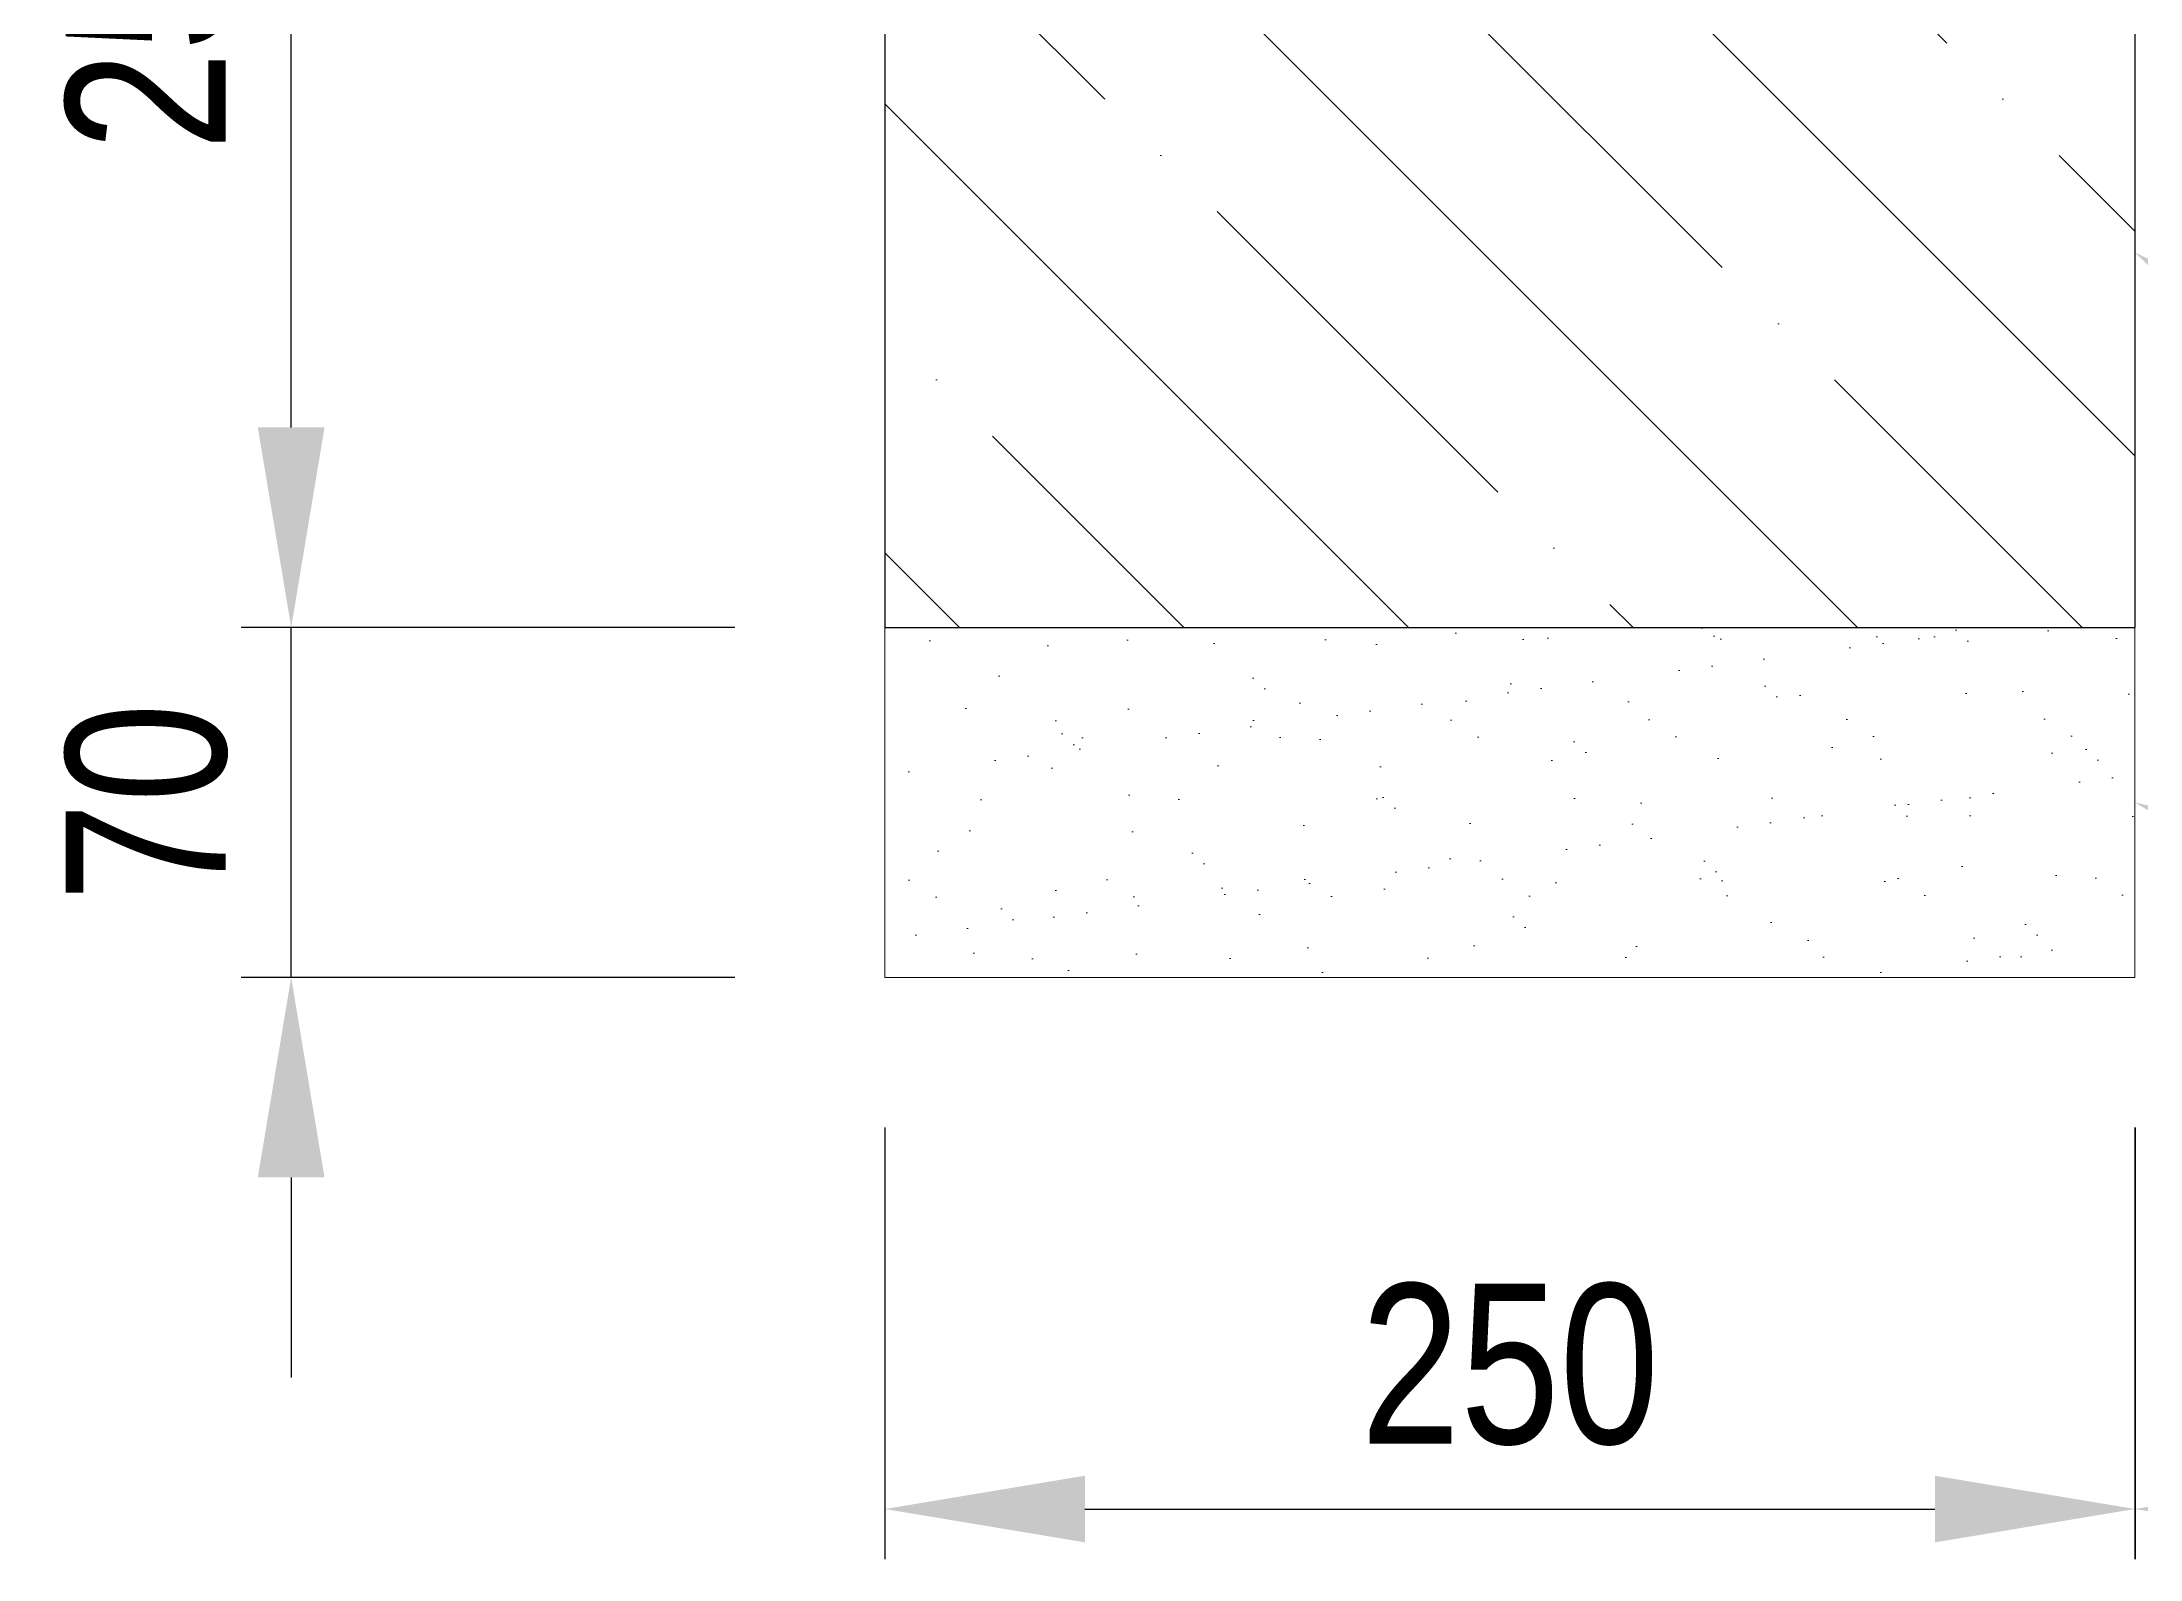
# Model space of a CAD drawing. Header units: millimetres. Extents: x 11004 to 17333, y 3085 to 7285.
# Drawn here: x 13255.7 to 13675.3, y 5073.8 to 5377.2 of the extents above; entities that cross this region are included whole.
import ezdxf
from ezdxf import colors
from ezdxf.entities.mleader import LeaderData, LeaderLine
from ezdxf.math import Vec2, Vec3

# ---------------------------------------------------------------- set-up
doc = ezdxf.new("R2010")
doc.units = ezdxf.units.MM
doc.header["$LTSCALE"] = 0.3
doc.layers.add('SRAFY', color=251, linetype='Continuous', lineweight=13)
doc.styles.add('SEACAD_Arial', font='arial.ttf', dxfattribs={"width": 0.8})
doc.dimstyles.new('ISO-25', dxfattribs={"dimtxt": 1.6, "dimasz": 2, "dimexe": 0.5, "dimexo": 1.5, "dimtad": 1, "dimdec": 0, "dimtxsty": 'SEACAD_Arial', "dimcen": 2, "dimadec": 0, "dimazin": 0, "dimtfac": 1, "dimtdec": 0, "dimtmove": 0, "dimatfit": 3, "dimfxl": 1, "dimarcsym": 0})

# ---------------------------------------------------------------- blocks, each defined once
blk = doc.blocks.new('*D139')
at = {"color": 0, "lineweight": -2, "transparency": 16777216}
for p, q in [((13424.26, 5160.12), (13424.26, 5073.82)), ((13674.26, 5160.12), (13674.26, 5073.82)), ((13464.26, 5083.82), (13634.26, 5083.82))]:
    blk.add_line(p, q, dxfattribs=at)
at = {"color": 0, "transparency": 16777216}
for points in [[(13464.26, 5090.48), (13464.26, 5077.15), (13424.26, 5083.82)], [(13634.26, 5090.48), (13634.26, 5077.15), (13674.26, 5083.82)]]:
    blk.add_solid(points, dxfattribs=at)
at = {"layer": 'Defpoints', "color": 0, "transparency": 16777216}
for p in [(13424.26, 5190.12), (13674.26, 5190.12), (13674.26, 5083.82)]:
    blk.add_point(p, dxfattribs=at)
at = {"color": 0, "transparency": 16777216, "insert": (13549.26, 5112.65), "char_height": 32, "attachment_point": 5, "style": 'SEACAD_Arial'}
blk.add_mtext('250', dxfattribs=at)
blk = doc.blocks.new('*D141')
at = {"color": 0, "lineweight": -2, "transparency": 16777216}
for p, q in [((13974.27, 5210.1), (13974.27, 5073.82)), ((13674.25, 5160.12), (13674.25, 5073.82)), ((13714.25, 5083.82), (13934.27, 5083.82))]:
    blk.add_line(p, q, dxfattribs=at)
at = {"color": 0, "transparency": 16777216}
for points in [[(13714.25, 5090.48), (13714.25, 5077.15), (13674.25, 5083.82)], [(13934.27, 5090.48), (13934.27, 5077.15), (13974.27, 5083.82)]]:
    blk.add_solid(points, dxfattribs=at)
at = {"layer": 'Defpoints', "color": 0, "transparency": 16777216}
for p in [(13974.27, 5240.1), (13674.25, 5190.12), (13974.27, 5083.82)]:
    blk.add_point(p, dxfattribs=at)
at = {"color": 0, "transparency": 16777216, "insert": (13824.26, 5112.67), "char_height": 32, "attachment_point": 5, "style": 'SEACAD_Arial'}
blk.add_mtext('300', dxfattribs=at)
blk = doc.blocks.new('*D173')
at = {"color": 0, "lineweight": -2, "transparency": 16777216}
for p, q in [((13394.26, 5510.45), (13295.53, 5510.45)), ((13305.53, 5300.11), (13305.53, 5470.45)), ((13394.26, 5260.11), (13295.53, 5260.11))]:
    blk.add_line(p, q, dxfattribs=at)
at = {"color": 0, "transparency": 16777216}
for points in [[(13298.86, 5470.45), (13312.2, 5470.45), (13305.53, 5510.45)], [(13298.86, 5300.11), (13312.2, 5300.11), (13305.53, 5260.11)]]:
    blk.add_solid(points, dxfattribs=at)
at = {"layer": 'Defpoints', "color": 0, "transparency": 16777216}
for p in [(13305.53, 5510.45), (13424.26, 5510.45), (13424.26, 5260.11)]:
    blk.add_point(p, dxfattribs=at)
at = {"color": 0, "transparency": 16777216, "insert": (13276.69, 5385.28), "char_height": 32, "attachment_point": 5, "rotation": 90, "style": 'SEACAD_Arial'}
blk.add_mtext('250', dxfattribs=at)
blk = doc.blocks.new('*D174')
at = {"color": 0, "lineweight": -2, "transparency": 16777216}
for p, q in [((13305.53, 5300.11), (13305.53, 5340.11)), ((13394.26, 5260.11), (13295.53, 5260.11)), ((13305.53, 5190.12), (13305.53, 5260.11)), ((13394.26, 5190.12), (13295.53, 5190.12)), ((13305.53, 5150.12), (13305.53, 5110.12))]:
    blk.add_line(p, q, dxfattribs=at)
at = {"color": 0, "transparency": 16777216}
for points in [[(13298.86, 5300.11), (13312.2, 5300.11), (13305.53, 5260.11)], [(13298.86, 5150.12), (13312.2, 5150.12), (13305.53, 5190.12)]]:
    blk.add_solid(points, dxfattribs=at)
at = {"layer": 'Defpoints', "color": 0, "transparency": 16777216}
for p in [(13305.53, 5260.11), (13424.26, 5260.11), (13424.26, 5190.12)]:
    blk.add_point(p, dxfattribs=at)
at = {"color": 0, "transparency": 16777216, "insert": (13276.69, 5225.11), "char_height": 32, "attachment_point": 5, "rotation": 90, "style": 'SEACAD_Arial'}
blk.add_mtext('70', dxfattribs=at)

msp = doc.modelspace()

# ---------------------------------------------------------------- hatches: boundary and pattern name
at = {"layer": 'SRAFY'}
h = msp.add_hatch(dxfattribs=at)
h.set_pattern_fill('ANSI35', color=256, scale=10, angle=90)
h.set_pattern_definition([(135, (918.286, 0), (-44.90128, -44.90128), []), (135, (918.286, 44.9), (-44.90128, -44.90128), [79.375, -15.875, 0, -15.875])])
h.paths.add_polyline_path([(13674.24, 5390.45), (13674.24, 5510.1), (13424.24, 5510.1), (13424.24, 5260.11), (13674.23, 5260.11)])
h = msp.add_hatch(dxfattribs=at)
h.set_pattern_fill('AR-SAND', color=256, scale=0.5)
h.set_pattern_definition([(37.5, (918.286, 0), (-0.800016, 24.470662), [0, -19.304, 0, -21.59, 0, -20.6375]), (7.5, (918.286, 0), (22.476164, 35.841255), [0, -10.414, 0, -17.399, 0, -6.6675]), (327.5, (902.665, 0), (39.54962, 0.07186), [0, -6.35, 0, -22.86, 0, -29.845]), (317.5, (902.665, 0), (38.17782, 11.14647), [0, -3.175, 0, -14.986, 0, -17.145])])
h.paths.add_polyline_path([(13674.25, 5190.12), (13674.26, 5260.1), (13645.49, 5260.11), (13424.26, 5260.11), (13424.26, 5190.12)])

# ---------------------------------------------------------------- linework, layer by layer
msp.add_lwpolyline([(13424.26, 5260.11), (13674.27, 5260.11), (13674.24, 5510.1), (13424.26, 5510.45)], close=True)
for p, q in [((13424.26, 5260.11), (13424.26, 5190.12)), ((13674.25, 5260.11), (13674.25, 5190.12)), ((13424.26, 5190.12), (13674.25, 5190.12))]:
    msp.add_line(p, q, dxfattribs=at)

# ---------------------------------------------------------------- dimensions: what is measured, and where the dimension line sits
for base, p1, p2, picture, middle in [((13305.53, 5510.45), (13424.26, 5260.11), (13424.26, 5510.45), '*D173', (13276.69, 5385.28)), ((13305.53, 5260.11), (13424.26, 5190.12), (13424.26, 5260.11), '*D174', (13276.69, 5225.11))]:
    dim = msp.add_linear_dim(base=base, p1=p1, p2=p2, angle=90, dimstyle='ISO-25')
    dim.commit()
    dim.dimension.update_dxf_attribs({"geometry": picture, "text_midpoint": middle})
for base, p1, p2, picture, middle in [((13974.27, 5083.82), (13674.25, 5190.12), (13974.27, 5240.1), '*D141', (13824.26, 5112.67)), ((13674.26, 5083.82), (13424.26, 5190.12), (13674.26, 5190.12), '*D139', (13549.26, 5112.65))]:
    dim = msp.add_linear_dim(base=base, p1=p1, p2=p2, dimstyle='ISO-25', override={"dimscale": 0, "dimtix": 0, "dimtofl": 1, "dimtmove": 0, "dimatfit": 3})
    dim.commit()
    dim.dimension.update_dxf_attribs({"geometry": picture, "text_midpoint": middle})

# ---------------------------------------------------------------- leaders
ml = msp.add_multileader_mtext('Standard')
ml.set_content('2', color=256, style='SEACAD_Arial')
ml.set_leader_properties()
ml.build(insert=Vec2(0, 0))
ml.multileader.update_dxf_attribs({"text_right_attachment_type": 6, "dogleg_length": 2, "arrow_head_size": 60, "scale": 20})
ctx = ml.context
ctx.base_point, ctx.scale, ctx.char_height, ctx.arrow_head_size, ctx.landing_gap_size, ctx.plane_origin = Vec3(13761.52, 5375.18), 20, 50, 60, 20, Vec3(13546.24, 5425.81)
ctx.right_attachment = 6
notes = []
notes.append((ctx, [(0, (1, 1, 0), (13721.52, 5375.18), (1, 0), 40, [(0, [(13546.24, 5425.81)], 0, [])])]))
ctx.mtext.insert, ctx.mtext.flow_direction = Vec3(13781.52, 5400.18), 5
ml = msp.add_multileader_mtext('Standard')
ml.set_content('3', color=256, style='SEACAD_Arial')
ml.set_leader_properties()
ml.build(insert=Vec2(0, 0))
ml.multileader.update_dxf_attribs({"text_right_attachment_type": 6, "dogleg_length": 2, "arrow_head_size": 60, "scale": 20})
ctx = ml.context
ctx.base_point, ctx.scale, ctx.char_height, ctx.arrow_head_size, ctx.landing_gap_size, ctx.plane_origin = Vec3(13849.94, 5239.87), 20, 50, 60, 20, Vec3(13543.2, 5212.97)
ctx.right_attachment = 6
notes.append((ctx, [(0, (1, 1, 0), (13809.94, 5239.87), (1, 0), 40, [(0, [(13674.26, 5335.1)], 0, [])])]))
ctx.mtext.insert, ctx.mtext.flow_direction = Vec3(13869.94, 5265.31), 5
ml = msp.add_multileader_mtext('Standard')
ml.set_content('4', color=256, style='SEACAD_Arial')
ml.set_leader_properties()
ml.build(insert=Vec2(0, 0))
ml.multileader.update_dxf_attribs({"text_right_attachment_type": 6, "dogleg_length": 2, "arrow_head_size": 60, "scale": 20})
ctx = ml.context
ctx.base_point, ctx.scale, ctx.char_height, ctx.arrow_head_size, ctx.landing_gap_size, ctx.plane_origin = Vec3(13886.7, 5155.84), 20, 50, 60, 20, Vec3(13464.12, 5266.22)
ctx.right_attachment = 6
notes.append((ctx, [(0, (1, 1, 0), (13846.7, 5155.84), (1, 0), 40, [(0, [(13674.25, 5225.11)], 0, [])])]))
ctx.mtext.insert, ctx.mtext.flow_direction = Vec3(13906.7, 5180.84), 5
for ctx, leaders in notes:
    for number, flags, end, landing, length, lines in leaders:
        leader = LeaderData()
        leader.index, (leader.has_last_leader_line, leader.has_dogleg_vector, leader.attachment_direction) = number, flags
        leader.last_leader_point, leader.dogleg_vector, leader.dogleg_length = Vec3(end), Vec3(landing), length
        for number, points, colour, breaks in lines:
            line = LeaderLine()
            line.index, line.vertices, line.color, line.breaks = number, Vec3.list(points), colors.encode_raw_color(colour), breaks
            leader.lines.append(line)
        ctx.leaders.append(leader)

doc.saveas('drawing.dxf')
